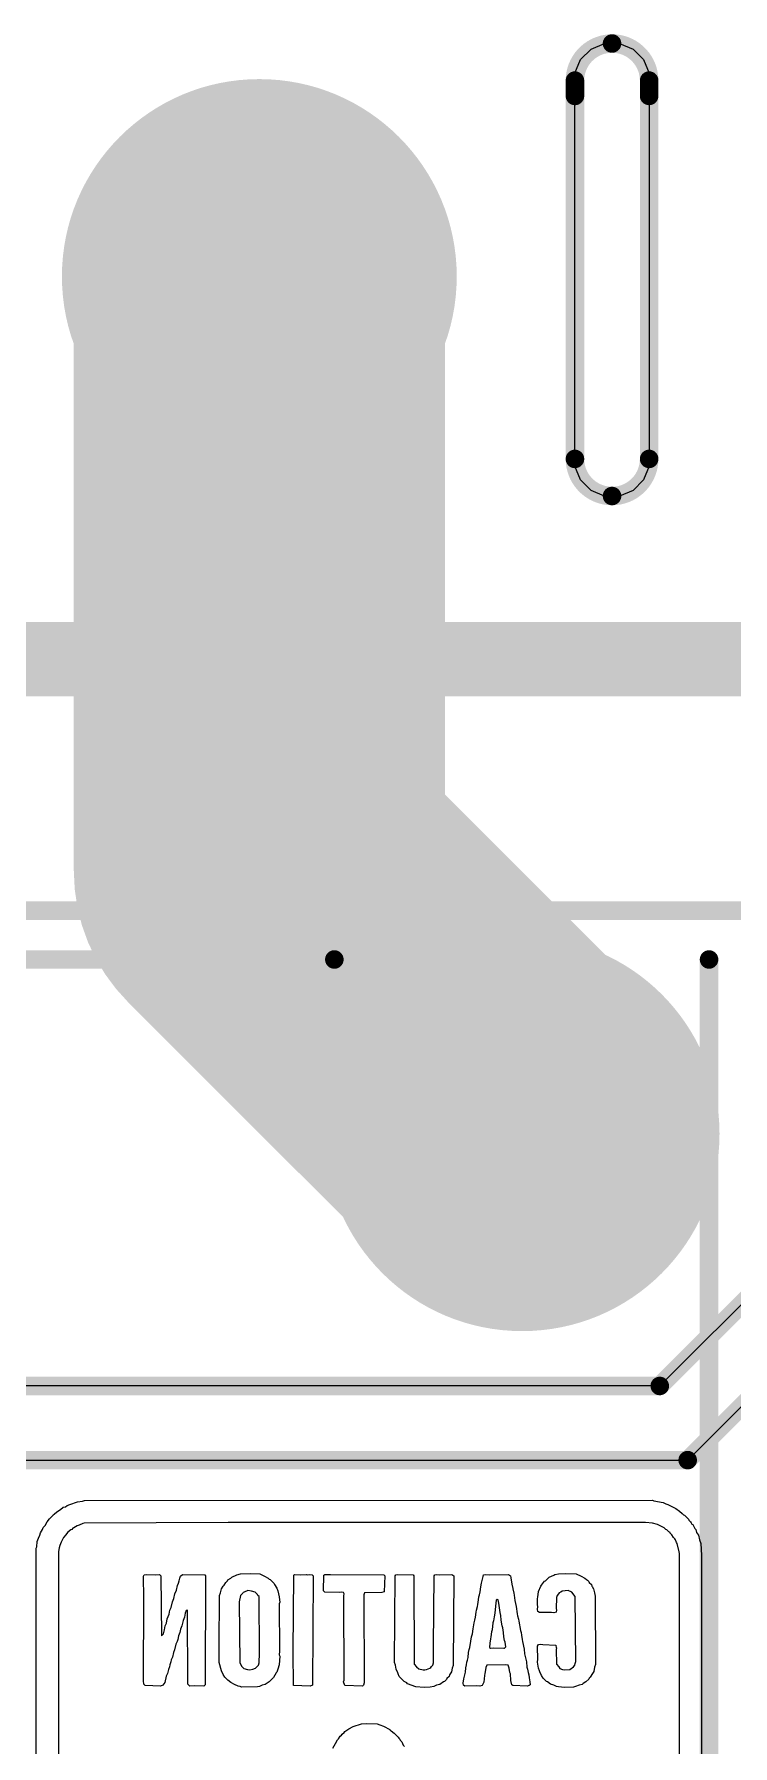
# Model space of a CAD drawing. Header units: millimetres. Extents: x -0.24 to 4.31, y -0.01 to 3.37.
# Drawn here: x 0.5921 to 0.7804, y 0.899 to 1.3605 of the extents above; entities that cross this region are included whole.
import ezdxf

# ---------------------------------------------------------------- set-up
doc = ezdxf.new("R2010")
doc.units = ezdxf.units.MM
doc.header["$MEASUREMENT"] = 0
for name, color, linetype in [('BottomLayer', 5, 'Continuous'), ('BottomOverlay', 54, 'Continuous'), ('BottomSolder', 6, 'Continuous'), ('Mechanical2', 216, 'Continuous'), ('MidLayer1', 16, 'Continuous'), ('MidLayer2', 76, 'Continuous'), ('MultiLayer', 9, 'Continuous'), ('PadHoleLayer', 156, 'Continuous'), ('TopLayer', 1, 'Continuous'), ('TopOverlay', 2, 'Continuous'), ('TopSolder', 216, 'Continuous')]:
    doc.layers.add(name, color=color, linetype=linetype)

# ---------------------------------------------------------------- blocks, each defined once
blk = doc.blocks.new('HF32FA_G_005_HSL1_25')
at = {"layer": 'BottomLayer'}
h = blk.add_hatch(color=5, dxfattribs=at)
edge = h.paths.add_edge_path()
edge.add_arc((0.3, -0.14961), 0.04921, 0, 360)
at = {"layer": 'BottomSolder'}
h = blk.add_hatch(color=6, dxfattribs=at)
edge = h.paths.add_edge_path()
edge.add_arc((0.3, -0.14961), 0.05321, 0, 360)
at = {"layer": 'MidLayer1'}
h = blk.add_hatch(color=16, dxfattribs=at)
edge = h.paths.add_edge_path()
edge.add_arc((0.3, -0.14961), 0.04921, 0, 360)
at = {"layer": 'MidLayer2'}
h = blk.add_hatch(color=76, dxfattribs=at)
edge = h.paths.add_edge_path()
edge.add_arc((0.3, -0.14961), 0.04921, 0, 360)
at = {"layer": 'MultiLayer'}
h = blk.add_hatch(color=9, dxfattribs=at)
edge = h.paths.add_edge_path()
edge.add_arc((0.3, -0.14961), 0.04921, 0, 360)
at = {"layer": 'PadHoleLayer'}
h = blk.add_hatch(color=156, dxfattribs=at)
edge = h.paths.add_edge_path()
edge.add_arc((0.3, -0.14961), 0.02559, 0, 360)
at = {"layer": 'TopLayer'}
h = blk.add_hatch(color=1, dxfattribs=at)
edge = h.paths.add_edge_path()
edge.add_arc((0.3, -0.14961), 0.04921, 0, 360)
at = {"layer": 'TopSolder'}
h = blk.add_hatch(color=216, dxfattribs=at)
edge = h.paths.add_edge_path()
edge.add_arc((0.3, -0.14961), 0.05321, 0, 360)
at = {"layer": 'TopOverlay', "const_width": 0.005}
for points in [[(0.347, 0.06479), (0.347, -0.099)], [(-0.347, -0.2), (0.347, -0.2)]]:
    blk.add_lwpolyline(points, dxfattribs=at)
at = {"layer": 'TopOverlay', "const_width": 0.0025}
for points in [[(0.34575, -0.099, 1), (0.34825, -0.099, 1)], [(0.34575, -0.2, 1), (0.34825, -0.2, 1)]]:
    blk.add_lwpolyline(points, format="xyb", close=True, dxfattribs=at)
blk = doc.blocks.new('WJ127_5_0_5P_32')
at = {"layer": 'BottomLayer'}
h = blk.add_hatch(color=5, dxfattribs=at)
edge = h.paths.add_edge_path()
edge.add_arc((0, 0), 0.04921, 0, 360)
at = {"layer": 'BottomSolder'}
h = blk.add_hatch(color=6, dxfattribs=at)
edge = h.paths.add_edge_path()
edge.add_arc((0, 0), 0.05321, 0, 360)
at = {"layer": 'MidLayer1'}
h = blk.add_hatch(color=16, dxfattribs=at)
edge = h.paths.add_edge_path()
edge.add_arc((0, 0), 0.04921, 0, 360)
at = {"layer": 'MidLayer2'}
h = blk.add_hatch(color=76, dxfattribs=at)
edge = h.paths.add_edge_path()
edge.add_arc((0, 0), 0.04921, 0, 360)
at = {"layer": 'MultiLayer'}
h = blk.add_hatch(color=9, dxfattribs=at)
edge = h.paths.add_edge_path()
edge.add_arc((0, 0), 0.04921, 0, 360)
at = {"layer": 'PadHoleLayer'}
h = blk.add_hatch(color=156, dxfattribs=at)
edge = h.paths.add_edge_path()
edge.add_arc((0, 0), 0.02559, 0, 360)
at = {"layer": 'TopLayer'}
h = blk.add_hatch(color=1, dxfattribs=at)
edge = h.paths.add_edge_path()
edge.add_arc((0, 0), 0.04921, 0, 360)
at = {"layer": 'TopSolder'}
h = blk.add_hatch(color=216, dxfattribs=at)
edge = h.paths.add_edge_path()
edge.add_arc((0, 0), 0.05321, 0, 360)
at = {"layer": 'TopOverlay', "const_width": 0.005}
blk.add_lwpolyline([(0.494, 0.171), (-0.512, 0.171)], dxfattribs=at)

msp = doc.modelspace()

# ---------------------------------------------------------------- linework, layer by layer
at = {"layer": 'BottomLayer', "const_width": 0.1}
for points in [[(0.65278, 1.13483), (0.65278, 1.29519)], [(0.65278, 1.13483), (0.72361, 1.064)]]:
    msp.add_lwpolyline(points, dxfattribs=at)
at = {"layer": 'BottomLayer', "const_width": 0.05}
for points in [[(0.62778, 1.29519, 1), (0.67778, 1.29519, 1)], [(0.62778, 1.13483, 1), (0.67778, 1.13483, 1)], [(0.62778, 1.13483, 1), (0.67778, 1.13483, 1)], [(0.69861, 1.064, 1), (0.74861, 1.064, 1)]]:
    msp.add_lwpolyline(points, format="xyb", close=True, dxfattribs=at)
at = {"layer": 'BottomOverlay'}
for p, q in [((0.60224, 0.9642), (0.60322, 0.96462)), ((0.60322, 0.96462), (0.60378, 0.96476)), ((0.60378, 0.96476), (0.60511, 0.96497)), ((0.60511, 0.96497), (0.60567, 0.96511)), ((0.60567, 0.96511), (0.75872, 0.96518)), ((0.75872, 0.96518), (0.75914, 0.96504)), ((0.75914, 0.96504), (0.76166, 0.96462)), ((0.76166, 0.96462), (0.76236, 0.9642)), ((0.59559, 0.95937), (0.59622, 0.96014)), ((0.59622, 0.96014), (0.59713, 0.96105)), ((0.59713, 0.96105), (0.5972, 0.96126)), ((0.5972, 0.96126), (0.59748, 0.9614)), ((0.59748, 0.9614), (0.59818, 0.9621)), ((0.59818, 0.9621), (0.59916, 0.96266)), ((0.59916, 0.96266), (0.59993, 0.96329)), ((0.59993, 0.96329), (0.60049, 0.96343)), ((0.60049, 0.96343), (0.60098, 0.96378)), ((0.60098, 0.96378), (0.60168, 0.96406)), ((0.60168, 0.96406), (0.60224, 0.9642)), ((0.76236, 0.9642), (0.76292, 0.96406)), ((0.76292, 0.96406), (0.76502, 0.96294)), ((0.76502, 0.96294), (0.766, 0.96224)), ((0.766, 0.96224), (0.76677, 0.96161)), ((0.76677, 0.96161), (0.76712, 0.96126)), ((0.76712, 0.96126), (0.7674, 0.96112)), ((0.7674, 0.96112), (0.76845, 0.96007)), ((0.76845, 0.96007), (0.76859, 0.95979)), ((0.59328, 0.95496), (0.59363, 0.95573)), ((0.59363, 0.95573), (0.59377, 0.95643)), ((0.59377, 0.95643), (0.59433, 0.95727)), ((0.59433, 0.95727), (0.59447, 0.95783)), ((0.59447, 0.95783), (0.59503, 0.95839)), ((0.59503, 0.95839), (0.59559, 0.95937)), ((0.60063, 0.95587), (0.6, 0.9551)), ((0.60077, 0.95615), (0.60063, 0.95587)), ((0.60119, 0.95657), (0.60077, 0.95615)), ((0.60196, 0.9572), (0.60119, 0.95657)), ((0.60224, 0.95734), (0.60196, 0.9572)), ((0.60252, 0.95762), (0.60224, 0.95734)), ((0.6028, 0.95776), (0.60252, 0.95762)), ((0.60364, 0.95832), (0.6028, 0.95776)), ((0.6042, 0.95846), (0.60364, 0.95832)), ((0.60518, 0.95888), (0.6042, 0.95846)), ((0.6056, 0.95902), (0.60518, 0.95888)), ((0.64437, 0.95916), (0.6056, 0.95902)), ((0.7569, 0.95916), (0.64437, 0.95916)), ((0.75872, 0.95902), (0.7569, 0.95916)), ((0.76012, 0.9586), (0.75872, 0.95902)), ((0.76194, 0.95776), (0.76012, 0.9586)), ((0.76236, 0.95734), (0.76194, 0.95776)), ((0.76264, 0.9572), (0.76236, 0.95734)), ((0.7632, 0.95664), (0.76264, 0.9572)), ((0.76348, 0.9565), (0.7632, 0.95664)), ((0.76355, 0.95629), (0.76348, 0.9565)), ((0.76397, 0.95587), (0.76355, 0.95629)), ((0.76439, 0.95517), (0.76397, 0.95587)), ((0.76859, 0.95979), (0.76901, 0.95937)), ((0.76901, 0.95937), (0.76915, 0.95909)), ((0.76915, 0.95909), (0.76936, 0.95874)), ((0.76936, 0.95874), (0.76964, 0.9586)), ((0.76964, 0.9586), (0.77013, 0.95755)), ((0.77013, 0.95755), (0.77041, 0.95727)), ((0.77041, 0.95727), (0.77062, 0.9565)), ((0.77062, 0.9565), (0.77111, 0.95573)), ((0.77111, 0.95573), (0.77139, 0.95447)), ((0.59251, 0.72969), (0.59265, 0.95223)), ((0.59265, 0.95223), (0.59279, 0.95265)), ((0.59279, 0.95265), (0.59293, 0.95405)), ((0.59293, 0.95405), (0.59328, 0.95496)), ((0.59867, 0.95139), (0.5986, 0.77959)), ((0.59881, 0.95237), (0.59867, 0.95139)), ((0.59902, 0.953), (0.59881, 0.95237)), ((0.59937, 0.95391), (0.59902, 0.953)), ((0.6, 0.9551), (0.59937, 0.95391)), ((0.76481, 0.95475), (0.76439, 0.95517)), ((0.76495, 0.95447), (0.76481, 0.95475)), ((0.76523, 0.95377), (0.76495, 0.95447)), ((0.76544, 0.95356), (0.76523, 0.95377)), ((0.76593, 0.95125), (0.76544, 0.95356)), ((0.76607, 0.95083), (0.76593, 0.95125)), ((0.766, 0.77959), (0.76607, 0.95083)), ((0.77139, 0.95447), (0.77181, 0.95349)), ((0.77181, 0.95349), (0.77195, 0.95041)), ((0.77195, 0.95041), (0.77195, 0.75097)), ((0.62156, 0.94475), (0.6217, 0.94503)), ((0.62163, 0.9388), (0.62156, 0.94475)), ((0.6217, 0.94503), (0.62226, 0.94517)), ((0.62226, 0.94517), (0.62485, 0.9451)), ((0.62485, 0.9451), (0.6259, 0.94517)), ((0.6259, 0.94517), (0.62625, 0.94482)), ((0.62625, 0.94482), (0.62638, 0.92872)), ((0.63044, 0.9409), (0.63072, 0.94216)), ((0.63072, 0.94216), (0.631, 0.94286)), ((0.631, 0.94286), (0.63114, 0.94342)), ((0.63114, 0.94342), (0.63135, 0.94419)), ((0.63135, 0.94419), (0.63156, 0.94468)), ((0.63156, 0.94468), (0.63205, 0.94517)), ((0.63205, 0.94517), (0.63807, 0.94503)), ((0.63807, 0.94503), (0.63828, 0.94482)), ((0.63828, 0.94482), (0.63814, 0.91542)), ((0.64262, 0.94132), (0.64304, 0.94202)), ((0.64304, 0.94202), (0.64332, 0.9423)), ((0.64332, 0.9423), (0.64374, 0.943)), ((0.64374, 0.943), (0.64416, 0.94342)), ((0.64416, 0.94342), (0.6443, 0.9437)), ((0.6443, 0.9437), (0.64507, 0.94419)), ((0.64507, 0.94419), (0.64535, 0.94447)), ((0.64535, 0.94447), (0.64675, 0.94503)), ((0.64675, 0.94503), (0.64773, 0.94531)), ((0.64773, 0.94531), (0.65039, 0.94545)), ((0.65039, 0.94545), (0.65291, 0.94531)), ((0.65291, 0.94531), (0.65417, 0.94475)), ((0.65417, 0.94475), (0.65515, 0.94419)), ((0.65515, 0.94419), (0.65543, 0.94391)), ((0.65543, 0.94391), (0.65571, 0.94377)), ((0.65571, 0.94377), (0.65676, 0.94272)), ((0.65676, 0.94272), (0.6569, 0.94244)), ((0.6569, 0.94244), (0.65746, 0.94146)), ((0.66194, 0.92438), (0.66208, 0.94496)), ((0.66208, 0.94496), (0.66229, 0.94517)), ((0.66229, 0.94517), (0.66375, 0.9451)), ((0.66375, 0.9451), (0.6655, 0.94517)), ((0.6655, 0.94517), (0.66578, 0.94503)), ((0.66578, 0.94503), (0.6662, 0.94517)), ((0.6662, 0.94517), (0.66704, 0.94503)), ((0.66704, 0.94503), (0.66725, 0.94482)), ((0.66725, 0.94482), (0.66711, 0.91528)), ((0.67005, 0.94076), (0.67019, 0.94496)), ((0.67019, 0.94496), (0.6704, 0.94517)), ((0.6704, 0.94517), (0.6718, 0.94517)), ((0.6718, 0.94517), (0.67194, 0.94517)), ((0.67194, 0.94517), (0.68636, 0.94503)), ((0.68636, 0.94503), (0.68657, 0.94482)), ((0.68657, 0.94482), (0.68643, 0.94048)), ((0.68923, 0.92144), (0.68937, 0.94482)), ((0.68937, 0.94482), (0.68958, 0.94503)), ((0.68958, 0.94503), (0.69014, 0.94517)), ((0.69014, 0.94517), (0.6942, 0.94503)), ((0.6942, 0.94503), (0.69441, 0.94482)), ((0.69441, 0.94482), (0.69455, 0.92102)), ((0.69973, 0.92592), (0.69986, 0.94482)), ((0.69986, 0.94482), (0.70007, 0.94503)), ((0.70007, 0.94503), (0.70063, 0.94517)), ((0.70063, 0.94517), (0.70126, 0.9451)), ((0.70126, 0.9451), (0.70469, 0.94517)), ((0.70469, 0.94517), (0.70518, 0.94482)), ((0.70518, 0.94482), (0.70504, 0.9206)), ((0.71232, 0.94048), (0.71246, 0.94188)), ((0.71246, 0.94188), (0.71267, 0.94279)), ((0.71267, 0.94279), (0.71295, 0.94391)), ((0.71295, 0.94391), (0.71309, 0.94461)), ((0.71309, 0.94461), (0.71323, 0.94503)), ((0.71323, 0.94503), (0.71379, 0.94517)), ((0.71379, 0.94517), (0.7147, 0.9451)), ((0.7147, 0.9451), (0.71995, 0.94517)), ((0.71995, 0.94517), (0.72044, 0.94482)), ((0.72044, 0.94482), (0.72058, 0.94426)), ((0.72058, 0.94426), (0.72086, 0.94258)), ((0.72086, 0.94258), (0.72107, 0.94139)), ((0.72807, 0.94055), (0.7287, 0.94202)), ((0.7287, 0.94202), (0.72884, 0.9423)), ((0.72884, 0.9423), (0.72961, 0.94335)), ((0.72961, 0.94335), (0.72989, 0.94349)), ((0.72989, 0.94349), (0.73087, 0.94447)), ((0.73087, 0.94447), (0.7322, 0.94496)), ((0.7322, 0.94496), (0.73241, 0.94517)), ((0.73241, 0.94517), (0.73339, 0.94531)), ((0.73339, 0.94531), (0.73521, 0.94545)), ((0.73521, 0.94545), (0.73814, 0.94531)), ((0.73814, 0.94531), (0.73954, 0.94475)), ((0.73954, 0.94475), (0.74052, 0.94419)), ((0.74052, 0.94419), (0.74094, 0.94377)), ((0.74094, 0.94377), (0.74122, 0.94363)), ((0.74122, 0.94363), (0.74157, 0.94328)), ((0.74157, 0.94328), (0.74171, 0.943)), ((0.74171, 0.943), (0.74227, 0.94244)), ((0.74227, 0.94244), (0.74241, 0.94202)), ((0.74241, 0.94202), (0.74248, 0.94195)), ((0.74248, 0.94195), (0.74283, 0.94132)), ((0.62156, 0.91647), (0.62163, 0.93866)), ((0.62163, 0.93866), (0.62163, 0.9388)), ((0.62904, 0.93628), (0.62939, 0.93775)), ((0.62939, 0.93775), (0.62974, 0.93866)), ((0.62974, 0.93866), (0.63002, 0.93992)), ((0.63002, 0.93992), (0.63044, 0.9409)), ((0.64192, 0.92564), (0.64206, 0.9395)), ((0.64206, 0.9395), (0.64234, 0.9402)), ((0.64234, 0.9402), (0.64262, 0.94132)), ((0.64766, 0.9395), (0.64738, 0.93782)), ((0.64738, 0.93782), (0.64752, 0.9213)), ((0.64822, 0.94006), (0.64766, 0.9395)), ((0.64829, 0.94013), (0.64822, 0.94006)), ((0.64843, 0.94027), (0.64829, 0.94013)), ((0.64871, 0.94041), (0.64843, 0.94027)), ((0.64969, 0.94083), (0.64871, 0.94041)), ((0.65067, 0.94069), (0.64969, 0.94083)), ((0.65165, 0.94041), (0.65067, 0.94069)), ((0.65228, 0.93978), (0.65165, 0.94041)), ((0.65242, 0.9395), (0.65228, 0.93978)), ((0.6527, 0.93922), (0.65242, 0.9395)), ((0.65284, 0.92396), (0.6527, 0.93922)), ((0.65746, 0.94146), (0.65774, 0.94076)), ((0.65774, 0.94076), (0.65809, 0.93915)), ((0.65809, 0.93915), (0.65823, 0.93831)), ((0.6583, 0.93768), (0.65816, 0.93726)), ((0.65816, 0.93726), (0.65823, 0.92445)), ((0.65823, 0.93831), (0.6583, 0.93768)), ((0.6704, 0.94041), (0.67005, 0.94076)), ((0.67446, 0.94027), (0.6704, 0.94041)), ((0.67488, 0.94041), (0.67446, 0.94027)), ((0.67544, 0.94027), (0.67488, 0.94041)), ((0.67565, 0.93992), (0.67544, 0.94027)), ((0.67558, 0.93943), (0.67565, 0.93992)), ((0.67565, 0.91668), (0.67558, 0.93943)), ((0.68111, 0.9402), (0.68097, 0.93964)), ((0.68097, 0.93964), (0.68104, 0.91591)), ((0.6858, 0.94027), (0.68111, 0.9402)), ((0.68643, 0.94048), (0.6858, 0.94027)), ((0.71155, 0.93649), (0.71169, 0.93705)), ((0.71169, 0.93705), (0.71183, 0.93831)), ((0.71183, 0.93831), (0.71197, 0.93915)), ((0.71197, 0.93915), (0.71211, 0.93971)), ((0.71211, 0.93971), (0.71232, 0.94048)), ((0.71666, 0.93824), (0.71645, 0.93663)), ((0.71687, 0.93845), (0.71666, 0.93824)), ((0.71715, 0.93831), (0.71687, 0.93845)), ((0.71729, 0.93747), (0.71715, 0.93831)), ((0.71743, 0.93677), (0.71729, 0.93747)), ((0.72107, 0.94139), (0.72114, 0.94132)), ((0.72114, 0.94132), (0.72135, 0.94013)), ((0.72135, 0.94013), (0.72149, 0.93957)), ((0.72149, 0.93957), (0.72163, 0.93817)), ((0.72163, 0.93817), (0.72205, 0.93649)), ((0.72772, 0.93866), (0.72786, 0.93908)), ((0.72779, 0.93845), (0.72772, 0.93866)), ((0.72772, 0.93698), (0.72779, 0.93845)), ((0.72786, 0.93656), (0.72772, 0.93698)), ((0.72786, 0.93908), (0.72807, 0.94055)), ((0.7329, 0.93894), (0.73276, 0.936)), ((0.73304, 0.9395), (0.7329, 0.93894)), ((0.73346, 0.93992), (0.73304, 0.9395)), ((0.7336, 0.9402), (0.73346, 0.93992)), ((0.73409, 0.94041), (0.7336, 0.9402)), ((0.73437, 0.94069), (0.73409, 0.94041)), ((0.73605, 0.94083), (0.73437, 0.94069)), ((0.73702, 0.94041), (0.73605, 0.94083)), ((0.73793, 0.93922), (0.73702, 0.94041)), ((0.73807, 0.92172), (0.73793, 0.93922)), ((0.74283, 0.94132), (0.74311, 0.9402)), ((0.74311, 0.9402), (0.74332, 0.93929)), ((0.74332, 0.93929), (0.74339, 0.92088)), ((0.62778, 0.93208), (0.62792, 0.9332)), ((0.62792, 0.9332), (0.62848, 0.93446)), ((0.62848, 0.93446), (0.62869, 0.93551)), ((0.62869, 0.93551), (0.62904, 0.93628)), ((0.63226, 0.93278), (0.63191, 0.93131)), ((0.63261, 0.93369), (0.63226, 0.93278)), ((0.63282, 0.93474), (0.63261, 0.93369)), ((0.6331, 0.93544), (0.63282, 0.93474)), ((0.63345, 0.93551), (0.6331, 0.93544)), ((0.63352, 0.91556), (0.63345, 0.93551)), ((0.71071, 0.93215), (0.71085, 0.93285)), ((0.71085, 0.93285), (0.71106, 0.93362)), ((0.71106, 0.93362), (0.7112, 0.93502)), ((0.7112, 0.93502), (0.71134, 0.93558)), ((0.71134, 0.93558), (0.71155, 0.93649)), ((0.71589, 0.93271), (0.71575, 0.93215)), ((0.7161, 0.93376), (0.71589, 0.93271)), ((0.71624, 0.93474), (0.7161, 0.93376)), ((0.71645, 0.93663), (0.71624, 0.93474)), ((0.71771, 0.93495), (0.71743, 0.93677)), ((0.71785, 0.93411), (0.71771, 0.93495)), ((0.71799, 0.93285), (0.71785, 0.93411)), ((0.71827, 0.93131), (0.71799, 0.93285)), ((0.72205, 0.93649), (0.72226, 0.9346)), ((0.72226, 0.9346), (0.7224, 0.93404)), ((0.7224, 0.93404), (0.72261, 0.93313)), ((0.72261, 0.93313), (0.72275, 0.93257)), ((0.72275, 0.93257), (0.72317, 0.93005)), ((0.72772, 0.93572), (0.72786, 0.93656)), ((0.72786, 0.93516), (0.72772, 0.93572)), ((0.72828, 0.93488), (0.72786, 0.93516)), ((0.73157, 0.93495), (0.72828, 0.93488)), ((0.73213, 0.93481), (0.73157, 0.93495)), ((0.73276, 0.93502), (0.73213, 0.93481)), ((0.73276, 0.936), (0.7329, 0.93558)), ((0.7329, 0.93558), (0.73276, 0.93502)), ((0.62638, 0.92872), (0.62645, 0.92865)), ((0.62645, 0.92865), (0.62694, 0.92914)), ((0.62694, 0.92914), (0.62722, 0.93026)), ((0.62722, 0.93026), (0.62743, 0.93131)), ((0.62743, 0.93131), (0.62778, 0.93208)), ((0.63079, 0.92767), (0.63065, 0.92711)), ((0.631, 0.92858), (0.63079, 0.92767)), ((0.63135, 0.92949), (0.631, 0.92858)), ((0.63156, 0.9304), (0.63135, 0.92949)), ((0.63191, 0.93131), (0.63156, 0.9304)), ((0.7098, 0.92718), (0.71001, 0.92837)), ((0.71001, 0.92837), (0.71022, 0.92914)), ((0.71022, 0.92914), (0.71043, 0.93047)), ((0.71043, 0.93047), (0.71071, 0.93215)), ((0.71505, 0.92781), (0.71491, 0.92669)), ((0.71519, 0.92837), (0.71505, 0.92781)), ((0.7154, 0.9297), (0.71519, 0.92837)), ((0.71554, 0.93026), (0.7154, 0.9297)), ((0.71575, 0.93215), (0.71554, 0.93026)), ((0.71841, 0.93075), (0.71827, 0.93131)), ((0.71855, 0.92949), (0.71841, 0.93075)), ((0.71869, 0.92837), (0.71855, 0.92949)), ((0.7189, 0.92732), (0.71869, 0.92837)), ((0.72317, 0.93005), (0.72331, 0.92949)), ((0.72331, 0.92949), (0.72345, 0.92879)), ((0.72345, 0.92879), (0.72359, 0.92767)), ((0.72359, 0.92767), (0.72373, 0.92711)), ((0.6296, 0.9241), (0.62939, 0.92291)), ((0.62995, 0.92487), (0.6296, 0.9241)), ((0.6303, 0.92634), (0.62995, 0.92487)), ((0.63065, 0.92711), (0.6303, 0.92634)), ((0.64192, 0.9255), (0.64192, 0.92564)), ((0.64192, 0.92144), (0.64192, 0.9255)), ((0.6527, 0.9213), (0.65284, 0.92396)), ((0.6583, 0.92312), (0.65809, 0.92081)), ((0.65823, 0.92445), (0.65816, 0.92354)), ((0.65816, 0.92354), (0.6583, 0.92312)), ((0.66194, 0.92424), (0.66194, 0.92438)), ((0.66201, 0.91521), (0.66194, 0.92424)), ((0.69973, 0.92578), (0.69973, 0.92592)), ((0.69973, 0.9213), (0.69973, 0.92578)), ((0.70903, 0.92277), (0.70917, 0.92417)), ((0.70917, 0.92417), (0.70938, 0.92494)), ((0.70938, 0.92494), (0.70952, 0.9255)), ((0.70952, 0.9255), (0.7098, 0.92718)), ((0.71491, 0.92669), (0.71484, 0.9255)), ((0.71484, 0.9255), (0.71505, 0.92529)), ((0.71505, 0.92529), (0.71596, 0.92536)), ((0.71596, 0.92536), (0.71869, 0.92529)), ((0.71869, 0.92529), (0.71883, 0.92529)), ((0.71883, 0.92529), (0.71918, 0.92564)), ((0.71904, 0.9269), (0.7189, 0.92732)), ((0.71918, 0.92564), (0.71904, 0.9269)), ((0.72373, 0.92711), (0.72415, 0.92501)), ((0.72415, 0.92501), (0.72429, 0.92375)), ((0.72429, 0.92375), (0.72457, 0.92235)), ((0.72779, 0.92585), (0.72807, 0.92627)), ((0.72786, 0.92214), (0.72779, 0.92585)), ((0.72807, 0.92627), (0.72863, 0.92641)), ((0.72863, 0.92641), (0.72919, 0.92627)), ((0.72919, 0.92627), (0.73269, 0.92613)), ((0.73269, 0.92613), (0.73283, 0.92543)), ((0.7329, 0.92536), (0.73276, 0.92494)), ((0.73276, 0.92494), (0.7329, 0.92102)), ((0.73283, 0.92543), (0.7329, 0.92536)), ((0.62799, 0.91843), (0.62771, 0.91773)), ((0.62827, 0.91955), (0.62799, 0.91843)), ((0.62855, 0.92025), (0.62827, 0.91955)), ((0.62869, 0.92081), (0.62855, 0.92025)), ((0.6289, 0.92158), (0.62869, 0.92081)), ((0.62904, 0.92214), (0.6289, 0.92158)), ((0.62939, 0.92291), (0.62904, 0.92214)), ((0.64262, 0.9192), (0.64192, 0.92144)), ((0.64304, 0.91822), (0.64262, 0.9192)), ((0.64752, 0.9213), (0.64808, 0.92032)), ((0.64808, 0.92032), (0.64857, 0.91983)), ((0.64857, 0.91983), (0.64955, 0.91955)), ((0.64955, 0.91955), (0.65018, 0.91948)), ((0.65018, 0.91948), (0.65102, 0.91962)), ((0.65102, 0.91962), (0.65172, 0.9199)), ((0.65172, 0.9199), (0.65256, 0.92074)), ((0.65256, 0.92074), (0.6527, 0.9213)), ((0.65732, 0.91864), (0.65662, 0.91738)), ((0.65753, 0.91885), (0.65732, 0.91864)), ((0.65774, 0.91962), (0.65753, 0.91885)), ((0.65809, 0.92081), (0.65774, 0.91962)), ((0.68951, 0.92074), (0.68923, 0.92144)), ((0.68965, 0.91962), (0.68951, 0.92074)), ((0.69007, 0.91864), (0.68965, 0.91962)), ((0.69021, 0.91836), (0.69007, 0.91864)), ((0.69455, 0.92102), (0.69518, 0.92025)), ((0.69518, 0.92025), (0.69574, 0.91969)), ((0.69574, 0.91969), (0.69693, 0.91948)), ((0.69693, 0.91948), (0.69742, 0.91941)), ((0.69742, 0.91941), (0.69784, 0.91955)), ((0.69784, 0.91955), (0.69875, 0.9199)), ((0.69875, 0.9199), (0.69903, 0.92004)), ((0.69903, 0.92004), (0.69917, 0.92032)), ((0.69917, 0.92032), (0.69959, 0.92074)), ((0.69959, 0.92074), (0.69973, 0.9213)), ((0.70462, 0.91892), (0.70406, 0.91808)), ((0.70476, 0.9199), (0.70462, 0.91892)), ((0.70504, 0.9206), (0.70476, 0.9199)), ((0.70805, 0.91773), (0.70833, 0.91885)), ((0.70833, 0.91885), (0.70847, 0.91997)), ((0.70847, 0.91997), (0.70861, 0.92081)), ((0.70861, 0.92081), (0.70875, 0.92151)), ((0.70875, 0.92151), (0.70889, 0.92207)), ((0.70889, 0.92207), (0.70903, 0.92277)), ((0.71358, 0.9185), (0.71344, 0.91794)), ((0.71372, 0.91948), (0.71358, 0.9185)), ((0.71386, 0.92004), (0.71372, 0.91948)), ((0.71407, 0.92067), (0.71386, 0.92004)), ((0.71925, 0.92081), (0.71407, 0.92067)), ((0.71981, 0.92067), (0.71925, 0.92081)), ((0.72016, 0.9199), (0.71981, 0.92067)), ((0.7203, 0.91878), (0.72016, 0.9199)), ((0.72044, 0.91836), (0.7203, 0.91878)), ((0.72457, 0.92235), (0.72478, 0.92158)), ((0.72478, 0.92158), (0.72492, 0.92018)), ((0.72492, 0.92018), (0.72506, 0.91962)), ((0.72506, 0.91962), (0.72527, 0.91871)), ((0.72527, 0.91871), (0.72541, 0.91815)), ((0.72772, 0.92172), (0.72786, 0.92214)), ((0.72779, 0.92151), (0.72772, 0.92172)), ((0.728, 0.9199), (0.72779, 0.92151)), ((0.72828, 0.9192), (0.728, 0.9199)), ((0.72842, 0.91892), (0.72828, 0.9192)), ((0.72884, 0.91794), (0.72842, 0.91892)), ((0.7329, 0.92102), (0.73353, 0.92025)), ((0.73353, 0.92025), (0.73381, 0.91983)), ((0.73381, 0.91983), (0.73451, 0.91955)), ((0.73451, 0.91955), (0.73507, 0.91941)), ((0.73507, 0.91941), (0.73647, 0.91955)), ((0.73647, 0.91955), (0.73744, 0.92025)), ((0.73744, 0.92025), (0.73779, 0.92074)), ((0.73779, 0.92074), (0.73793, 0.92116)), ((0.73793, 0.92116), (0.73807, 0.92172)), ((0.74255, 0.9185), (0.74199, 0.91752)), ((0.7429, 0.91899), (0.74255, 0.9185)), ((0.74311, 0.92018), (0.7429, 0.91899)), ((0.74339, 0.92088), (0.74311, 0.92018)), ((0.62163, 0.91556), (0.62156, 0.91647)), ((0.62198, 0.91521), (0.62163, 0.91556)), ((0.62618, 0.91507), (0.62198, 0.91521)), ((0.6268, 0.91528), (0.62618, 0.91507)), ((0.62729, 0.91605), (0.6268, 0.91528)), ((0.62771, 0.91773), (0.62729, 0.91605)), ((0.63401, 0.91507), (0.63352, 0.91556)), ((0.6352, 0.91514), (0.63401, 0.91507)), ((0.63779, 0.91507), (0.6352, 0.91514)), ((0.63814, 0.91542), (0.63779, 0.91507)), ((0.64346, 0.91752), (0.64304, 0.91822)), ((0.6443, 0.91668), (0.64346, 0.91752)), ((0.64507, 0.91605), (0.6443, 0.91668)), ((0.64605, 0.91549), (0.64507, 0.91605)), ((0.64703, 0.91507), (0.64605, 0.91549)), ((0.64759, 0.91493), (0.64703, 0.91507)), ((0.64801, 0.91479), (0.64759, 0.91493)), ((0.65228, 0.91486), (0.64801, 0.91479)), ((0.65284, 0.915), (0.65228, 0.91486)), ((0.65354, 0.91528), (0.65284, 0.915)), ((0.65431, 0.91549), (0.65354, 0.91528)), ((0.65515, 0.91605), (0.65431, 0.91549)), ((0.65543, 0.91619), (0.65515, 0.91605)), ((0.65662, 0.91738), (0.65543, 0.91619)), ((0.66648, 0.91507), (0.66201, 0.91521)), ((0.66711, 0.91528), (0.66648, 0.91507)), ((0.67551, 0.91626), (0.67565, 0.91668)), ((0.67586, 0.91521), (0.67551, 0.91626)), ((0.68062, 0.91507), (0.67586, 0.91521)), ((0.6809, 0.91535), (0.68062, 0.91507)), ((0.68104, 0.91591), (0.6809, 0.91535)), ((0.69049, 0.91766), (0.69021, 0.91836)), ((0.69182, 0.91633), (0.69049, 0.91766)), ((0.69252, 0.91591), (0.69182, 0.91633)), ((0.69273, 0.9157), (0.69252, 0.91591)), ((0.69497, 0.91486), (0.69273, 0.9157)), ((0.69721, 0.91472), (0.69497, 0.91486)), ((0.69882, 0.91479), (0.69721, 0.91472)), ((0.69979, 0.91493), (0.69882, 0.91479)), ((0.70056, 0.91528), (0.69979, 0.91493)), ((0.70147, 0.91549), (0.70056, 0.91528)), ((0.70245, 0.91619), (0.70147, 0.91549)), ((0.70273, 0.91633), (0.70245, 0.91619)), ((0.70322, 0.91682), (0.70273, 0.91633)), ((0.70336, 0.9171), (0.70322, 0.91682)), ((0.70392, 0.91766), (0.70336, 0.9171)), ((0.70406, 0.91808), (0.70392, 0.91766)), ((0.7077, 0.91584), (0.70791, 0.91703)), ((0.70784, 0.91528), (0.7077, 0.91584)), ((0.70819, 0.91507), (0.70784, 0.91528)), ((0.70791, 0.91703), (0.70805, 0.91773)), ((0.71134, 0.91514), (0.70819, 0.91507)), ((0.71225, 0.91507), (0.71134, 0.91514)), ((0.71281, 0.91521), (0.71225, 0.91507)), ((0.7133, 0.91612), (0.71281, 0.91521)), ((0.71344, 0.91794), (0.7133, 0.91612)), ((0.72058, 0.91654), (0.72044, 0.91836)), ((0.72086, 0.91542), (0.72058, 0.91654)), ((0.72107, 0.91521), (0.72086, 0.91542)), ((0.72499, 0.91507), (0.72107, 0.91521)), ((0.72555, 0.91521), (0.72499, 0.91507)), ((0.72541, 0.91815), (0.72555, 0.91731)), ((0.72555, 0.91731), (0.72569, 0.91619)), ((0.72576, 0.91542), (0.72555, 0.91521)), ((0.72569, 0.91619), (0.72576, 0.91542)), ((0.72926, 0.91724), (0.72884, 0.91794)), ((0.73017, 0.91633), (0.72926, 0.91724)), ((0.73045, 0.91619), (0.73017, 0.91633)), ((0.73129, 0.91563), (0.73045, 0.91619)), ((0.7322, 0.91528), (0.73129, 0.91563)), ((0.7329, 0.915), (0.7322, 0.91528)), ((0.73346, 0.91486), (0.7329, 0.915)), ((0.735, 0.91472), (0.73346, 0.91486)), ((0.73744, 0.91479), (0.735, 0.91472)), ((0.738, 0.91493), (0.73744, 0.91479)), ((0.73898, 0.91535), (0.738, 0.91493)), ((0.73982, 0.91549), (0.73898, 0.91535)), ((0.7401, 0.91577), (0.73982, 0.91549)), ((0.7408, 0.91619), (0.7401, 0.91577)), ((0.74157, 0.91696), (0.7408, 0.91619)), ((0.74171, 0.91724), (0.74157, 0.91696)), ((0.74199, 0.91752), (0.74171, 0.91724)), ((0.6781, 0.90416), (0.68034, 0.90486)), ((0.68034, 0.90486), (0.68174, 0.905)), ((0.68174, 0.905), (0.68454, 0.90486)), ((0.68454, 0.90486), (0.68524, 0.90458)), ((0.67327, 0.89961), (0.67383, 0.90059)), ((0.67383, 0.90059), (0.67411, 0.90087)), ((0.67411, 0.90087), (0.67453, 0.90157)), ((0.67453, 0.90157), (0.67495, 0.90185)), ((0.67495, 0.90185), (0.67509, 0.90213)), ((0.67509, 0.90213), (0.67565, 0.90255)), ((0.67565, 0.90255), (0.67579, 0.90283)), ((0.67579, 0.90283), (0.67691, 0.90353)), ((0.67691, 0.90353), (0.6781, 0.90416)), ((0.68524, 0.90458), (0.68622, 0.9043)), ((0.68622, 0.9043), (0.68797, 0.90339)), ((0.68797, 0.90339), (0.68804, 0.90318)), ((0.68804, 0.90318), (0.68832, 0.90304)), ((0.68832, 0.90304), (0.68909, 0.90241)), ((0.68909, 0.90241), (0.69021, 0.90129)), ((0.69021, 0.90129), (0.69035, 0.90101)), ((0.69035, 0.90101), (0.69063, 0.90073)), ((0.69063, 0.90073), (0.69077, 0.90045)), ((0.69077, 0.90045), (0.69119, 0.90003)), ((0.69119, 0.90003), (0.69154, 0.89912)), ((0.67257, 0.89835), (0.67327, 0.89961)), ((0.69154, 0.89912), (0.69189, 0.89877))]:
    msp.add_line(p, q, dxfattribs=at)
at = {"layer": 'BottomSolder', "const_width": 0.07}
for points in [[(0.65278, 1.13483), (0.65278, 1.29519)], [(0.65278, 1.13483), (0.72361, 1.064)]]:
    msp.add_lwpolyline(points, dxfattribs=at)
at = {"layer": 'BottomSolder', "const_width": 0.035}
for points in [[(0.63528, 1.29519, 1), (0.67028, 1.29519, 1)], [(0.63528, 1.13483, 1), (0.67028, 1.13483, 1)], [(0.63528, 1.13483, 1), (0.67028, 1.13483, 1)], [(0.70611, 1.064, 1), (0.74111, 1.064, 1)]]:
    msp.add_lwpolyline(points, format="xyb", close=True, dxfattribs=at)
at = {"layer": 'Mechanical2', "const_width": 0.005}
for points in [[(0.73785, 1.348, -0.414214), (0.74785, 1.358)], [(0.74785, 1.358, -0.414214), (0.75785, 1.348)], [(0.74785, 1.23598, -0.414214), (0.73785, 1.24598)], [(0.75785, 1.24598, -0.414214), (0.74785, 1.23598)]]:
    msp.add_lwpolyline(points, format="xyb", dxfattribs=at)
at = {"layer": 'Mechanical2', "const_width": 0.0025}
for points in [[(0.7466, 1.358, 1), (0.7491, 1.358, 1)], [(0.7466, 1.358, 1), (0.7491, 1.358, 1)], [(0.7366, 1.348, 1), (0.7391, 1.348, 1)], [(0.7366, 1.348, 1), (0.7391, 1.348, 1)], [(0.7566, 1.348, 1), (0.7591, 1.348, 1)], [(0.7566, 1.348, 1), (0.7591, 1.348, 1)], [(0.7366, 1.34386, 1), (0.7391, 1.34386, 1)], [(0.7366, 1.34386, 1), (0.7391, 1.34386, 1)], [(0.7566, 1.34386, 1), (0.7591, 1.34386, 1)], [(0.7566, 1.34386, 1), (0.7591, 1.34386, 1)], [(0.7366, 1.24598, 1), (0.7391, 1.24598, 1)], [(0.7366, 1.24598, 1), (0.7391, 1.24598, 1)], [(0.7566, 1.24598, 1), (0.7591, 1.24598, 1)], [(0.7566, 1.24598, 1), (0.7591, 1.24598, 1)], [(0.7466, 1.23598, 1), (0.7491, 1.23598, 1)], [(0.7466, 1.23598, 1), (0.7491, 1.23598, 1)], [(0.75946, 0.996, 1), (0.76196, 0.996, 1)], [(0.75946, 0.996, 1), (0.76196, 0.996, 1)], [(0.76699, 0.976, 1), (0.76949, 0.976, 1)], [(0.76699, 0.976, 1), (0.76949, 0.976, 1)]]:
    msp.add_lwpolyline(points, format="xyb", close=True, dxfattribs=at)
at = {"layer": 'Mechanical2', "const_width": 0.005}
for points in [[(0.73785, 1.34386), (0.73785, 1.348)], [(0.75785, 1.34386), (0.75785, 1.348)], [(0.73785, 1.24598), (0.73785, 1.34386)], [(0.75785, 1.24598), (0.75785, 1.34386)], [(0.76071, 0.996), (0.79204, 1.02733)], [(0.76824, 0.976), (0.81204, 1.0198)], [(0.518, 0.996), (0.76071, 0.996)], [(0.518, 0.976), (0.76824, 0.976)]]:
    msp.add_lwpolyline(points, dxfattribs=at)
at = {"layer": 'MultiLayer'}
for p, q in [((0.74219, 1.35648), (0.74586, 1.358)), ((0.74586, 1.358), (0.74785, 1.358)), ((0.74785, 1.358), (0.74984, 1.358)), ((0.74984, 1.358), (0.75352, 1.35648)), ((0.73785, 1.34999), (0.73937, 1.35366)), ((0.73937, 1.35366), (0.74219, 1.35648)), ((0.75352, 1.35648), (0.75633, 1.35366)), ((0.75633, 1.35366), (0.75785, 1.34999)), ((0.73785, 1.348), (0.73785, 1.34999)), ((0.73785, 1.24598), (0.73785, 1.348)), ((0.75785, 1.34999), (0.75785, 1.348)), ((0.75785, 1.348), (0.75785, 1.348)), ((0.75785, 1.348), (0.75785, 1.24598)), ((0.73785, 1.24399), (0.73785, 1.24598)), ((0.73785, 1.24598), (0.73785, 1.24598)), ((0.73937, 1.24031), (0.73785, 1.24399)), ((0.75785, 1.24399), (0.75633, 1.24031)), ((0.75785, 1.24598), (0.75785, 1.24399)), ((0.74219, 1.2375), (0.73937, 1.24031)), ((0.74586, 1.23598), (0.74219, 1.2375)), ((0.75352, 1.2375), (0.74984, 1.23598)), ((0.75633, 1.24031), (0.75352, 1.2375)), ((0.74785, 1.23598), (0.74586, 1.23598)), ((0.74785, 1.23598), (0.74785, 1.23598)), ((0.74984, 1.23598), (0.74785, 1.23598)), ((0.79204, 1.02733), (0.76071, 0.996)), ((0.76824, 0.976), (0.81204, 1.0198)), ((0.76071, 0.996), (0.39583, 0.996)), ((0.38692, 0.976), (0.76824, 0.976))]:
    msp.add_line(p, q, dxfattribs=at)
at = {"layer": 'TopLayer', "const_width": 0.02}
msp.add_lwpolyline([(0.204, 1.192), (0.94805, 1.192)], dxfattribs=at)

# ---------------------------------------------------------------- block references
for name, p, rotation in [('WJ127_5_0_5P_32', (0.65278, 1.29519), 180), ('HF32FA_G_005_HSL1_25', (0.574, 0.764), 90)]:
    msp.add_blockref(name, p, dxfattribs=dict(rotation=rotation))

doc.saveas('drawing.dxf')
